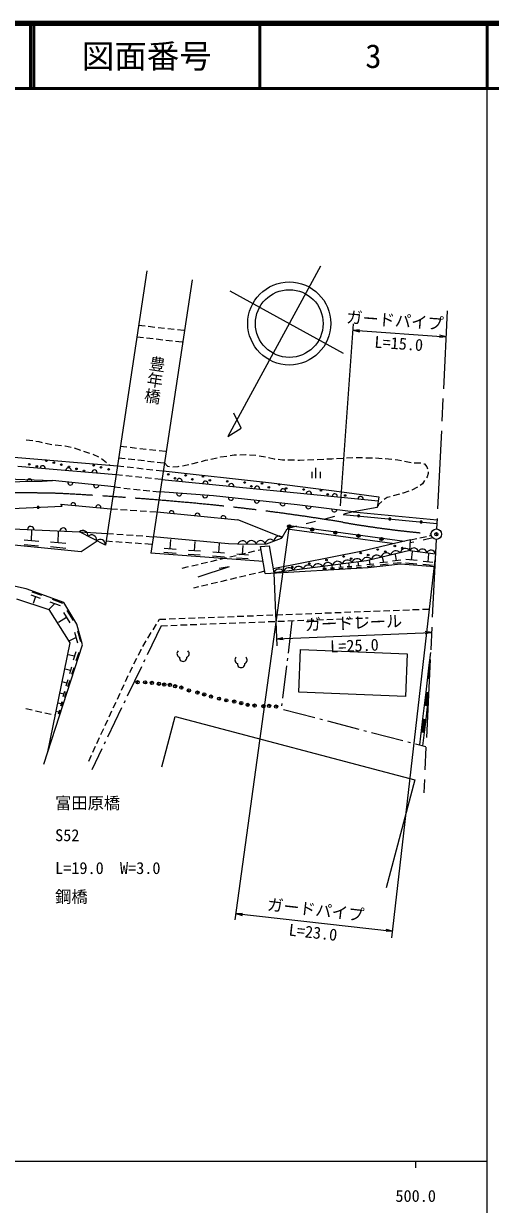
# Model space of a CAD drawing. Units: millimetres, scale not verified. Extents: x 40000 to 680000, y 20000 to 380000.
# Drawn here: x 507666 to 579500, y 198357 to 380000 of the extents above; entities that cross this region are included whole.
import ezdxf
from ezdxf.enums import TextEntityAlignment as Align

# ---------------------------------------------------------------- set-up
doc = ezdxf.new("R2010")
doc.units = ezdxf.units.MM
doc.header["$LTSCALE"] = 1000
doc.header["$PDMODE"] = 32
doc.header["$PDSIZE"] = 500
doc.linetypes.add('CHAIN', pattern=[18.5, 12, -1.5, 3.5, -1.5])
for name, color, linetype, lineweight in [('M-BGD', 7, 'Continuous', 13), ('M-BMK', 2, 'CHAIN', 13), ('M-BMK-SRVR', 3, 'Continuous', 13), ('M-STR-HTXT', 7, 'Continuous', 13), ('M-STR-STR1', 1, 'Continuous', 13), ('M-TTL', 2, 'Continuous', 140), ('M-TTL-BAND', 7, 'Continuous', 13), ('M-TTL-LINE', 7, 'Continuous', 50)]:
    doc.layers.add(name, color=color, linetype=linetype, lineweight=lineweight)
for name, color, linetype in [('M-BGD-HTXT', 7, 'Continuous'), ('M-OTRS', 6, 'Continuous'), ('M-TTL-TXT', 7, 'Continuous')]:
    doc.layers.add(name, color=color, linetype=linetype)
doc.styles.add('@ＭＳ ゴシック', font='')
doc.styles.add('ＭＳ ゴシック', font='')
doc.styles.get('@ＭＳ ゴシック').set_extended_font_data('@MS Gothic')
doc.styles.get('ＭＳ ゴシック').set_extended_font_data('MS Gothic')

# ---------------------------------------------------------------- blocks, each defined once
blk = doc.blocks.new('園庭')
at = {"color": 7, "linetype": 'Continuous', "lineweight": 13}
for centre, start, end in [((-0.4, 0.4), 131.4195, 251.1424), ((0.4, 0.4), 288.8576, 48.5806), ((0, -0.25), 172.1402, 7.8598)]:
    blk.add_arc(centre, 0.6, start, end, dxfattribs=at)
blk = doc.blocks.new('ﾌﾟﾛｯﾄﾏｰｸ-C5')
at = {"color": 7, "linetype": 'Continuous', "lineweight": 13}
for p, q in [((-9.98, 0.67), (-0.67, 9.98)), ((-9.97, -0.74), (0.74, 9.97)), ((-9.8, -1.98), (1.98, 9.8)), ((-9.72, 2.34), (-2.34, 9.72)), ((-9.51, -3.1), (3.1, 9.51)), ((-9.11, -4.12), (4.12, 9.11)), ((-8.88, 4.6), (-4.6, 8.88)), ((-8.63, -5.05), (5.05, 8.63)), ((-8.07, -5.91), (5.91, 8.07)), ((-7.44, -6.69), (6.69, 7.44)), ((-6.73, -7.4), (7.4, 6.73)), ((-5.96, -8.03), (8.03, 5.96)), ((-5.11, -8.6), (8.6, 5.11)), ((-4.18, -9.09), (9.09, 4.18)), ((-3.16, -9.49), (9.49, 3.16)), ((-2.05, -9.79), (9.79, 2.05)), ((-0.82, -9.97), (9.97, 0.82)), ((0.58, -9.98), (9.98, -0.58)), ((2.23, -9.75), (9.75, -2.23)), ((4.42, -8.97), (8.97, -4.42))]:
    blk.add_line(p, q, dxfattribs=at)
blk.add_circle((0, 0), 10, dxfattribs=at)
at = {"color": 7}
blk.add_point((0, 0), dxfattribs=at)
blk = doc.blocks.new('荒地')
at = {"color": 7, "linetype": 'Continuous', "lineweight": 13}
for p, q in [((-1, 0.25), (-1, -1.25)), ((0, -1.25), (0, 1.25)), ((1, 0.25), (1, -1.25))]:
    blk.add_line(p, q, dxfattribs=at)

msp = doc.modelspace()

# ---------------------------------------------------------------- linework, layer by layer
at = {"layer": 'M-BGD'}
for p, q in [((526640, 341990), (520250, 299793)), ((533607, 340577), (527238, 298518)), ((525369, 333597), (526363, 333488)), ((526860, 333434), (527854, 333325)), ((528351, 333270), (529345, 333161)), ((529842, 333107), (530837, 332998)), ((531334, 332943), (532328, 332834)), ((525100, 331816), (526094, 331707)), ((526591, 331653), (527585, 331544)), ((528082, 331489), (529076, 331380)), ((529573, 331325), (530567, 331216)), ((531064, 331162), (532058, 331053)), ((508078, 315997), (509067, 315845)), ((509561, 315768), (510007, 315700)), ((510007, 315700), (510544, 315586)), ((511033, 315483), (512011, 315276)), ((512505, 315200), (513499, 315096)), ((513997, 315044), (514060, 315037)), ((514060, 315037), (514981, 314866)), ((515461, 314736), (516397, 314383)), ((522551, 314985), (523545, 314876)), ((524042, 314821), (525036, 314712)), ((525533, 314658), (526527, 314549)), ((527024, 314494), (528018, 314385)), ((528515, 314331), (529509, 314222)), ((506169, 313300), (522094, 311967)), ((516870, 314221), (517824, 313922)), ((518296, 313759), (519211, 313354)), ((519635, 313097), (520185, 312679)), ((520185, 312679), (520421, 312479)), ((522281, 313204), (523275, 313095)), ((523772, 313040), (524766, 312931)), ((525263, 312877), (526257, 312768)), ((526754, 312713), (527748, 312604)), ((528245, 312549), (529239, 312440)), ((529345, 312429), (529806, 311920)), ((533564, 312298), (534534, 312538)), ((535019, 312659), (535674, 312821)), ((535674, 312821), (535992, 312892)), ((536480, 313001), (537456, 313218)), ((537944, 313327), (537978, 313334)), ((537978, 313334), (538933, 313475)), ((539428, 313547), (540049, 313639)), ((540049, 313639), (540421, 313656)), ((540920, 313678), (541888, 313722)), ((541888, 313722), (541919, 313720)), ((542418, 313686), (543386, 313621)), ((543386, 313621), (543415, 313616)), ((543908, 313529), (544884, 313358)), ((544884, 313358), (544893, 313356)), ((545378, 313236), (546210, 313030)), ((546210, 313030), (546352, 313017)), ((546850, 312972), (547523, 312910)), ((547523, 312910), (547847, 312904)), ((548347, 312894), (549347, 312873)), ((549847, 312863), (550138, 312857)), ((550138, 312857), (550846, 312880)), ((551346, 312897), (552346, 312930)), ((552845, 312953), (553844, 313005)), ((554343, 313031), (555122, 313072)), ((555122, 313072), (555342, 313083)), ((555841, 313108), (556840, 313158)), ((557339, 313185), (558316, 313257)), ((558316, 313257), (558336, 313256)), ((558836, 313247), (559836, 313229)), ((560336, 313220), (561336, 313202)), ((561835, 313182), (562833, 313118)), ((563332, 313085), (564327, 312985)), ((564825, 312935), (565246, 312893)), ((565246, 312893), (565811, 312780)), ((566302, 312683), (567283, 312488)), ((506788, 311906), (521896, 310661)), ((520803, 312156), (520910, 312066)), ((521896, 310661), (522890, 310552)), ((522094, 311967), (523088, 311858)), ((523585, 311803), (524579, 311694)), ((525076, 311640), (526070, 311531)), ((526567, 311476), (527561, 311367)), ((528058, 311313), (529052, 311203)), ((529157, 311192), (545805, 309378)), ((529806, 311920), (530112, 311857)), ((530606, 311825), (531435, 311890)), ((531435, 311890), (531602, 311917)), ((532095, 311997), (532832, 312117)), ((532832, 312117), (533078, 312178)), ((567776, 312420), (568776, 312410)), ((569260, 312298), (569353, 312272)), ((569353, 312272), (569717, 311830)), ((569717, 311830), (569836, 311521)), ((569944, 310767), (569783, 310278)), ((569944, 311041), (569944, 310767)), ((491736, 310449), (512102, 309703)), ((495499, 309379), (510528, 309621)), ((510528, 309621), (512102, 309703)), ((521603, 308724), (512102, 309703)), ((523387, 310497), (524381, 310388)), ((524878, 310334), (525872, 310225)), ((526369, 310170), (527363, 310061)), ((527860, 310007), (528854, 309897)), ((528960, 309886), (562229, 306607)), ((545805, 309378), (556624, 307958)), ((569031, 309180), (568714, 308970)), ((569381, 309691), (569031, 309180)), ((569783, 310278), (569664, 310104)), ((521603, 308724), (522597, 308615)), ((523094, 308560), (524088, 308451)), ((524585, 308397), (525579, 308287)), ((526076, 308233), (527070, 308124)), ((527567, 308069), (528561, 307960)), ((536913, 307354), (528666, 307949)), ((549753, 305997), (536913, 307354)), ((556624, 307958), (562312, 307227)), ((562312, 307227), (562088, 305564)), ((563599, 307084), (563153, 306818)), ((564063, 307211), (563599, 307084)), ((565509, 307611), (564545, 307343)), ((566064, 307765), (565990, 307744)), ((566935, 308071), (566064, 307765)), ((568289, 308708), (567407, 308236)), ((567407, 308236), (567407, 308236)), ((503156, 305279), (513607, 305753)), ((513393, 306079), (521096, 305380)), ((513607, 305753), (513393, 306079)), ((521096, 305380), (522094, 305310)), ((522593, 305275), (523590, 305205)), ((524089, 305170), (525087, 305100)), ((558394, 304897), (549753, 305997)), ((562088, 305564), (558394, 304897)), ((562268, 306010), (562157, 305735)), ((562769, 306503), (562268, 306010)), ((471287, 303730), (516251, 301829)), ((525585, 305065), (526583, 304995)), ((527082, 304960), (528079, 304891)), ((528202, 304882), (540650, 303687)), ((547481, 300942), (540650, 303687)), ((556825, 304497), (571237, 303094)), ((508885, 300426), (508948, 302044)), ((512987, 300128), (513019, 301875)), ((520250, 299793), (516251, 301829)), ((516251, 301829), (520518, 301563)), ((520518, 301563), (521516, 301493)), ((547481, 300942), (548223, 302304)), ((548519, 302818), (566304, 300378)), ((503302, 300087), (516518, 298778)), ((509968, 299627), (507749, 299840)), ((509995, 300320), (507776, 300533)), ((514167, 300014), (511807, 300243)), ((516518, 298778), (518964, 300415)), ((520346, 300422), (521343, 300352)), ((521842, 300318), (522840, 300248)), ((522015, 301458), (523012, 301388)), ((523338, 300213), (524336, 300143)), ((523511, 301353), (524509, 301283)), ((524835, 300108), (525832, 300038)), ((525007, 301249), (526005, 301179)), ((526331, 300003), (527329, 299933)), ((526504, 301144), (527501, 301074)), ((539196, 299996), (527624, 301065)), ((530225, 299179), (530335, 300654)), ((533983, 298888), (534090, 300335)), ((537699, 298601), (537804, 300019)), ((540624, 299932), (539196, 299996)), ((540624, 299932), (545047, 299996)), ((545047, 299996), (547364, 300825)), ((547364, 300825), (547481, 300942)), ((564751, 300035), (559583, 298782)), ((567201, 300575), (564751, 300035)), ((567102, 298927), (567201, 300575)), ((567201, 300575), (568177, 300791)), ((568665, 300899), (569642, 301115)), ((570130, 301223), (570403, 301283)), ((514154, 299265), (511794, 299495)), ((544537, 297243), (527238, 298518)), ((531120, 298482), (529238, 298621)), ((531166, 299109), (529284, 299248)), ((534860, 298205), (533015, 298341)), ((534905, 298820), (533060, 298956)), ((538559, 297931), (536750, 298065)), ((538604, 298534), (536795, 298668)), ((539379, 297967), (540352, 298197)), ((542262, 298251), (540489, 298382)), ((540838, 298313), (541812, 298543)), ((541376, 298316), (541479, 299706)), ((542298, 298658), (543271, 298889)), ((543758, 299004), (544213, 299112)), ((544135, 299561), (545433, 299686)), ((544852, 295429), (544135, 299561)), ((545433, 299686), (546179, 295505)), ((559583, 298782), (546067, 296132)), ((567102, 298927), (560432, 297376)), ((565074, 297404), (564872, 298353)), ((567102, 298927), (571035, 298425)), ((567369, 297475), (567522, 298771)), ((569899, 297191), (570045, 298431)), ((508062, 293072), (493610, 296094)), ((532081, 296239), (533054, 296470)), ((533540, 296585), (534513, 296815)), ((539286, 296410), (534481, 294822)), ((535000, 296930), (535973, 297161)), ((536460, 297276), (537433, 297506)), ((539286, 296410), (537783, 296177)), ((537919, 297622), (538892, 297852)), ((542218, 297660), (540446, 297791)), ((544852, 295429), (560711, 296342)), ((560432, 297376), (546179, 295505)), ((554233, 296187), (553711, 296157)), ((553972, 296172), (553924, 296489)), ((555466, 296272), (554888, 296238)), ((555486, 296103), (554908, 296069)), ((555177, 296255), (555130, 296651)), ((556821, 296372), (556152, 296334)), ((556854, 296176), (556185, 296138)), ((556487, 296353), (556410, 296810)), ((558159, 296480), (557475, 296434)), ((558194, 296257), (557510, 296211)), ((557817, 296457), (557736, 296977)), ((559624, 296603), (558856, 296554)), ((559657, 296353), (558890, 296303)), ((559240, 296578), (559162, 297162)), ((561559, 296854), (560471, 296717)), ((561618, 296566), (560529, 296430)), ((560711, 296342), (565652, 296911)), ((561015, 296786), (560878, 297457)), ((563678, 297172), (562479, 297027)), ((563760, 296834), (562561, 296690)), ((563079, 297100), (562888, 297888)), ((565708, 297476), (564441, 297331)), ((565794, 297069), (564527, 296925)), ((565652, 296911), (570940, 296482)), ((568163, 296842), (566443, 296996)), ((568229, 297398), (566509, 297551)), ((570577, 296634), (569106, 296770)), ((570635, 297123), (569163, 297259)), ((538957, 294373), (537984, 294143)), ((540416, 294719), (539443, 294488)), ((541876, 295064), (540903, 294834)), ((543336, 295410), (542362, 295179)), ((544795, 295755), (543822, 295525)), ((554253, 296051), (553732, 296021)), ((513862, 290961), (508062, 293072)), ((508946, 292574), (510401, 292056)), ((534578, 293336), (533814, 293155)), ((536037, 293682), (535064, 293452)), ((537497, 294028), (536524, 293797)), ((506586, 291522), (511529, 289847)), ((508786, 292114), (510240, 291595)), ((509513, 291854), (509140, 290779)), ((512480, 290781), (511617, 289911)), ((511694, 291066), (513267, 290496)), ((512064, 291439), (513637, 290869)), ((515843, 287605), (513862, 290961)), ((511529, 289847), (514789, 284758)), ((513810, 289409), (514767, 287840)), ((514334, 289726), (515291, 288157)), ((540547, 288823), (541547, 288861)), ((542046, 288880), (543046, 288918)), ((543545, 288937), (544545, 288975)), ((545044, 288994), (546043, 289032)), ((546543, 289051), (547542, 289089)), ((548042, 289108), (549041, 289146)), ((549541, 289165), (550540, 289202)), ((551040, 289221), (552039, 289259)), ((552539, 289278), (553538, 289316)), ((554038, 289335), (555037, 289373)), ((555537, 289392), (556536, 289430)), ((557036, 289449), (558035, 289487)), ((558534, 289506), (559534, 289544)), ((560033, 289563), (561033, 289601)), ((561532, 289620), (562532, 289657)), ((563031, 289676), (564030, 289714)), ((564530, 289733), (565529, 289771)), ((566029, 289790), (567028, 289828)), ((567528, 289847), (568527, 289885)), ((569027, 289904), (570026, 289942)), ((570526, 289961), (570622, 289965)), ((514288, 288624), (513019, 287857)), ((516706, 284445), (515843, 287605)), ((528823, 287378), (526656, 282872)), ((527579, 286746), (528095, 287603)), ((528353, 288031), (528556, 288368)), ((528556, 288368), (529555, 288406)), ((528823, 287378), (529823, 287416)), ((530055, 288425), (531054, 288463)), ((530322, 287434), (531322, 287472)), ((531554, 288482), (532553, 288520)), ((531821, 287491), (532820, 287529)), ((533053, 288539), (534052, 288577)), ((533320, 287548), (534319, 287586)), ((534552, 288596), (535551, 288634)), ((534819, 287605), (535818, 287643)), ((536051, 288653), (537050, 288691)), ((536318, 287662), (537317, 287700)), ((537550, 288709), (538549, 288747)), ((537817, 287719), (538816, 287757)), ((539048, 288766), (540048, 288804)), ((539316, 287776), (540315, 287814)), ((540815, 287833), (541814, 287871)), ((542314, 287890), (543313, 287927)), ((543813, 287946), (544812, 287984)), ((545311, 288003), (546311, 288041)), ((546810, 288060), (547810, 288098)), ((548309, 288117), (549309, 288155)), ((548958, 288142), (548356, 283178)), ((549808, 288174), (550808, 288212)), ((551307, 288231), (552306, 288269)), ((552806, 288288), (553805, 288326)), ((554305, 288345), (555304, 288383)), ((555804, 288401), (556803, 288439)), ((557303, 288458), (558302, 288496)), ((558802, 288515), (559801, 288553)), ((560301, 288572), (560669, 288586)), ((515744, 285542), (514742, 285061)), ((515514, 286365), (515973, 284719)), ((515943, 286571), (516403, 284926)), ((526805, 285462), (527321, 286318)), ((570444, 286338), (569438, 286465)), ((570444, 286338), (569452, 286132)), ((510764, 266056), (516706, 284445)), ((514789, 284758), (511291, 267727)), ((525323, 282855), (525758, 283725)), ((525758, 283725), (525773, 283749)), ((526031, 284177), (526547, 285033)), ((550003, 277142), (550276, 283737)), ((550276, 283737), (566685, 283060)), ((515497, 282713), (514502, 282919)), ((515717, 283354), (515277, 282072)), ((516143, 283266), (515703, 281984)), ((524653, 281514), (525100, 282408)), ((526309, 282151), (526135, 281791)), ((548260, 282384), (548212, 281987)), ((566685, 283060), (566413, 276465)), ((514875, 280476), (514055, 280701)), ((515045, 281003), (514705, 279949)), ((515397, 280907), (515057, 279852)), ((525788, 281070), (523621, 276564)), ((523988, 280169), (524091, 280390)), ((524091, 280390), (524429, 281066)), ((548115, 281193), (547514, 276229)), ((514302, 278548), (513593, 278726)), ((514463, 279029), (514140, 278068)), ((514767, 278953), (514444, 277992)), ((522727, 277447), (523147, 278354)), ((523358, 278808), (523778, 279715)), ((513842, 276846), (513238, 277007)), ((513978, 277268), (513706, 276423)), ((514237, 277199), (513965, 276354)), ((522096, 276086), (522517, 276993)), ((566413, 276465), (550003, 277142)), ((508016, 274630), (508993, 274415)), ((509481, 274308), (510458, 274093)), ((513429, 275344), (512930, 275467)), ((513166, 274377), (512970, 273782)), ((513346, 274339), (513150, 273743)), ((513534, 275665), (513325, 275024)), ((513748, 275612), (513538, 274971)), ((522753, 274762), (520586, 270256)), ((521465, 274725), (521886, 275632)), ((523274, 275843), (523100, 275483)), ((547418, 275435), (547370, 275038)), ((547643, 274495), (552482, 273238)), ((510946, 273985), (511923, 273770)), ((512411, 273663), (512505, 273642)), ((513068, 274080), (512647, 274170)), ((520204, 272003), (520624, 272911)), ((520834, 273364), (521255, 274271)), ((528948, 265679), (530980, 273398)), ((530980, 273398), (567870, 263689)), ((553257, 273037), (553644, 272936)), ((554418, 272735), (559257, 271478)), ((519573, 270642), (519993, 271550)), ((560032, 271277), (560419, 271176)), ((561193, 270975), (566032, 269718)), ((518942, 269281), (519363, 270189)), ((520239, 269535), (520065, 269175)), ((566807, 269517), (567194, 269416)), ((567968, 269215), (569586, 268794)), ((517681, 266560), (518101, 267467)), ((519718, 268454), (518145, 265184)), ((518311, 267921), (518732, 268828)), ((567870, 263689), (563485, 247029))]:
    msp.add_line(p, q, dxfattribs=at)
for centre in [(511166, 312758), (512325, 312448), (508537, 312220), (509696, 311910), (513484, 312137), (514643, 311826), (515802, 311516), (516961, 311205), (518431, 312054), (519590, 311743), (520749, 311433), (529926, 310658), (532604, 310497), (530965, 310058), (533644, 309897), (535283, 310337), (536322, 309737), (539000, 309576), (541679, 309415), (542718, 308815), (544357, 309254), (547036, 309093), (545397, 308654), (548075, 308493), (550754, 308333), (553432, 308172), (554471, 307572), (557150, 307411), (564795, 299630), (556909, 298017), (559538, 298555), (560697, 298244), (562167, 299093), (563326, 298782), (565954, 299320), (549023, 296403), (551651, 296941), (554280, 297479), (558068, 297706)]:
    msp.add_circle(centre, 120, dxfattribs=at)
for centre, radius, start, end in [((510595, 311592), 400, 355.29002, 175.29002), ((514581, 311264), 400, 355.29002, 175.29002), ((518568, 310935), 400, 355.29002, 175.29002), ((508553, 309594), 395, 0.20623, 181.63691), ((514863, 309418), 400, 174.11673, 354.11673), ((518842, 309008), 400, 174.11673, 354.11673), ((531662, 309620), 400, 354.3713, 174.3713), ((535642, 309227), 400, 354.3713, 174.3713), ((539623, 308835), 400, 354.3713, 174.3713), ((543604, 308443), 400, 354.3713, 174.3713), ((531604, 307737), 400, 175.87382, 355.87382), ((535593, 307449), 400, 175.87382, 355.87382), ((539575, 307072), 400, 173.96712, 353.96712), ((547584, 308050), 400, 354.3713, 174.3713), ((551565, 307658), 400, 354.3713, 174.3713), ((555546, 307266), 400, 354.3713, 174.3713), ((559527, 306873), 400, 354.3713, 174.3713), ((509927, 305586), 150, 0, 180), ((509927, 305586), 150, 180, 0), ((515320, 305917), 387, 352.88656, 176.75001), ((519172, 305568), 387, 352.88656, 176.75001), ((543553, 306652), 400, 173.96712, 353.96712), ((547531, 306232), 400, 173.96712, 353.96712), ((551504, 305774), 400, 172.74498, 352.74498), ((555472, 305269), 400, 172.74498, 352.74498), ((530444, 304667), 400, 354.51773, 174.51773), ((534426, 304285), 400, 354.51773, 174.51773), ((538408, 303902), 400, 354.51773, 174.51773), ((559227, 304263), 150, 0, 180), ((559227, 304263), 150, 180, 0), ((564031, 303796), 150, 0, 180), ((564031, 303796), 150, 180, 0), ((568835, 303328), 150, 0, 180), ((508757, 302146), 500, 357.57929, 177.57929), ((513753, 301935), 500, 357.57929, 177.57929), ((516777, 301214), 810, 355.50418, 130.5407), ((568835, 303328), 150, 180, 0), ((518110, 300536), 810, 355.50418, 130.5407), ((519443, 299857), 810, 355.50418, 130.5407), ((541333, 299695), 747, 20.13339, 161.51926), ((542743, 299715), 747, 20.13339, 161.51926), ((544152, 299736), 747, 20.13339, 161.51926), ((545614, 299906), 765, 40.79695, 173.46995), ((546956, 300388), 763, 46.49903, 178.6825), ((562008, 297409), 824, 36.2713, 169.91409), ((563484, 297753), 824, 36.2713, 169.91409), ((564961, 298096), 824, 36.2713, 169.91409), ((566437, 298440), 824, 36.2713, 169.91409), ((567734, 298658), 687, 8.50174, 156.94515), ((569045, 298491), 687, 8.50174, 156.94515), ((570356, 298324), 687, 8.50174, 156.94515), ((546973, 295282), 824, 30.65643, 164.29922), ((548476, 295479), 824, 30.65643, 164.29922), ((549979, 295677), 824, 30.65643, 164.29922), ((551482, 295874), 824, 30.65643, 164.29922), ((552985, 296071), 824, 30.65643, 164.29922), ((554488, 296269), 824, 30.65643, 164.29922), ((555991, 296466), 824, 30.65643, 164.29922), ((557494, 296663), 824, 30.65643, 164.29922), ((558997, 296860), 824, 30.65643, 164.29922), ((560521, 297038), 850, 37.38685, 163.38245)]:
    msp.add_arc(centre, radius, start, end, dxfattribs=at)
for p in [(525196, 278689), (526361, 278662), (527417, 278580), (528486, 278443), (529308, 278319), (530172, 278264), (530980, 278059), (531940, 277867), (533105, 277414), (534421, 277099), (535463, 276798), (536505, 276469), (537738, 276153), (538862, 275893), (540082, 275701), (541151, 275468), (542152, 275208), (543207, 275084), (544578, 275002), (545442, 275043), (546525, 274933)]:
    msp.add_point(p, dxfattribs=at)
at = {"layer": 'M-BMK'}
for p, q in [((572864, 335818), (571223, 302255)), ((571145, 300657), (569236, 261643))]:
    msp.add_line(p, q, dxfattribs=at)
for centre, radius, start, end in [((505768, 12825), 294995, 88.60637, 96.72023), ((486824, -203250), 511650, 84.3964, 87.074), ((501979, -31716), 339460, 80.70618, 84.115), ((583933, 458893), 157952, 260.10895, 265.07991)]:
    msp.add_arc(centre, radius, start, end, dxfattribs=at)
at = {"layer": 'M-BMK-SRVR'}
for p, q in [((553356, 342711), (539092, 316493)), ((539425, 338900), (556846, 329288)), ((541140, 317767), (540041, 320050)), ((539092, 316493), (541140, 317767))]:
    msp.add_line(p, q, dxfattribs=at)
for centre, radius in [((548551, 333870), 6388), ((548551, 333861), 5211), ((571184, 301456), 800)]:
    msp.add_circle(centre, radius, dxfattribs=at)
at = {"layer": 'M-OTRS'}
msp.add_point((571184, 301456), dxfattribs=at)
at = {"layer": 'M-STR-HTXT'}
for p, q in [((556436, 305815), (558433, 333839)), ((558362, 332842), (559371, 332937)), ((558362, 332842), (572669, 331823)), ((558362, 332842), (559347, 332604)), ((572669, 331823), (571660, 331727)), ((572669, 331823), (571683, 332060)), ((548519, 302818), (540182, 242110)), ((564334, 239375), (570991, 297525)), ((546179, 295505), (546630, 284286)), ((546586, 285380), (570444, 286338)), ((546586, 285380), (547578, 285587)), ((546586, 285380), (547592, 285253)), ((570084, 281295), (570314, 283240)), ((569595, 277167), (570084, 281295)), ((569889, 279225), (570134, 281289)), ((569939, 279219), (570183, 281283)), ((569988, 279213), (570204, 281037)), ((570038, 279207), (570168, 280302)), ((570088, 279202), (570131, 279568)), ((569106, 273039), (569595, 277167)), ((569400, 275097), (569645, 277161)), ((569450, 275091), (569694, 277155)), ((569499, 275085), (569744, 277149)), ((569549, 275079), (569794, 277143)), ((569599, 275073), (569843, 277138)), ((569648, 275068), (569893, 277132)), ((569698, 275062), (569943, 277126)), ((569748, 275056), (569992, 277120)), ((569797, 275050), (569985, 276630)), ((569602, 272980), (569948, 275896)), ((568632, 269042), (569106, 273039)), ((568911, 270969), (569156, 273033)), ((568961, 270963), (569205, 273027)), ((569010, 270957), (569255, 273021)), ((569060, 270951), (569305, 273015)), ((569110, 270945), (569354, 273009)), ((569121, 268915), (569602, 272980)), ((569159, 270939), (569404, 273004)), ((569209, 270934), (569453, 272998)), ((569259, 270928), (569503, 272992)), ((569308, 270922), (569553, 272986)), ((540318, 243101), (541330, 243154)), ((540318, 243101), (564448, 240368)), ((540318, 243101), (541293, 242823)), ((564448, 240368), (563436, 240315)), ((564448, 240368), (563473, 240646))]:
    msp.add_line(p, q, dxfattribs=at)
at = {"layer": 'M-STR-STR1'}
for p, q in [((552580, 303414), (551126, 303044)), ((555487, 304156), (554033, 303785)), ((558394, 304897), (556940, 304526)), ((558394, 304897), (571291, 303642)), ((549673, 302673), (548223, 302304)), ((548223, 302304), (564751, 300035)), ((567706, 300226), (567173, 300108)), ((570635, 300874), (569170, 300550))]:
    msp.add_line(p, q, dxfattribs=at)
at = {"layer": 'M-TTL'}
msp.add_line((680000, 380000), (40000, 380000), dxfattribs=at)
at = {"layer": 'M-TTL-BAND'}
for p, q in [((579000, 20000), (579000, 370000)), ((40000, 205000), (579000, 205000)), ((568000, 205000), (568000, 204000))]:
    msp.add_line(p, q, dxfattribs=at)
at = {"layer": 'M-TTL-LINE'}
for p, q in [((508747, 380000), (508747, 370000)), ((509247, 380000), (509247, 370000)), ((543997, 380000), (543997, 370000)), ((579000, 380000), (579000, 370000)), ((40000, 370000), (680000, 370000))]:
    msp.add_line(p, q, dxfattribs=at)

# ---------------------------------------------------------------- block references
at = {"layer": 'M-BGD'}
for name, p, xscale, yscale in [('荒地', (552661, 310866), 640, 640), ('ﾌﾟﾛｯﾄﾏｰｸ-C5', (548529, 302667), 15, 15), ('ﾌﾟﾛｯﾄﾏｰｸ-C5', (552086, 302179), 15, 15), ('ﾌﾟﾛｯﾄﾏｰｸ-C5', (555643, 301691), 15, 15), ('ﾌﾟﾛｯﾄﾏｰｸ-C5', (559200, 301203), 15, 15), ('ﾌﾟﾛｯﾄﾏｰｸ-C5', (562757, 300715), 15, 15), ('園庭', (532208, 282692), 941.3273, 941.3273), ('園庭', (541131, 281726), 941.3273, 941.3273)]:
    msp.add_blockref(name, p, dxfattribs=dict(at, xscale=xscale, yscale=yscale))

# ---------------------------------------------------------------- texts
at = {"layer": 'M-BGD-HTXT', "style": '@ＭＳ ゴシック'}
msp.add_text('豊年橋', height=1833, rotation=261.389, dxfattribs=at).set_placement((526967, 329088), align=Align.BOTTOM_LEFT)
at = {"layer": 'M-STR-HTXT', "style": 'ＭＳ ゴシック'}
for s, rotation, p in [('ガードパイプ', 355.925, (564708, 332891)), ('L=15.0', 355.925, (565302, 329340)), ('ガードレール', 2.3, (558495, 286359)), ('L=25.0', 2.3, (558635, 282861)), ('ガードパイプ', 353.539, (552439, 242231)), ('L=23.0', 353.539, (552045, 238754))]:
    msp.add_text(s, height=1833, rotation=rotation, dxfattribs=at).set_placement(p, align=Align.BOTTOM_CENTER)
for s, p in [('富田原橋', (512516, 260096)), ('S52', (512516, 255145)), ('L=19.0\u3000W=3.0', (512516, 250096))]:
    msp.add_text(s, height=1833, dxfattribs=at).set_placement(p, align=Align.MIDDLE_LEFT)
msp.add_text('鋼橋', height=1833, dxfattribs=at).set_placement((515016, 244220), align=Align.BOTTOM_CENTER)
at = {"layer": 'M-TTL-BAND', "style": 'ＭＳ ゴシック'}
msp.add_text('500.0', height=1833, dxfattribs=at).set_placement((568000, 198195), align=Align.BOTTOM_CENTER)
at = {"layer": 'M-TTL-TXT', "style": 'ＭＳ ゴシック'}
for s, p in [('図面番号', (526622, 375000)), ('3', (561497, 375000))]:
    msp.add_text(s, height=3666, dxfattribs=at).set_placement(p, align=Align.MIDDLE_CENTER)

doc.saveas('drawing.dxf')
